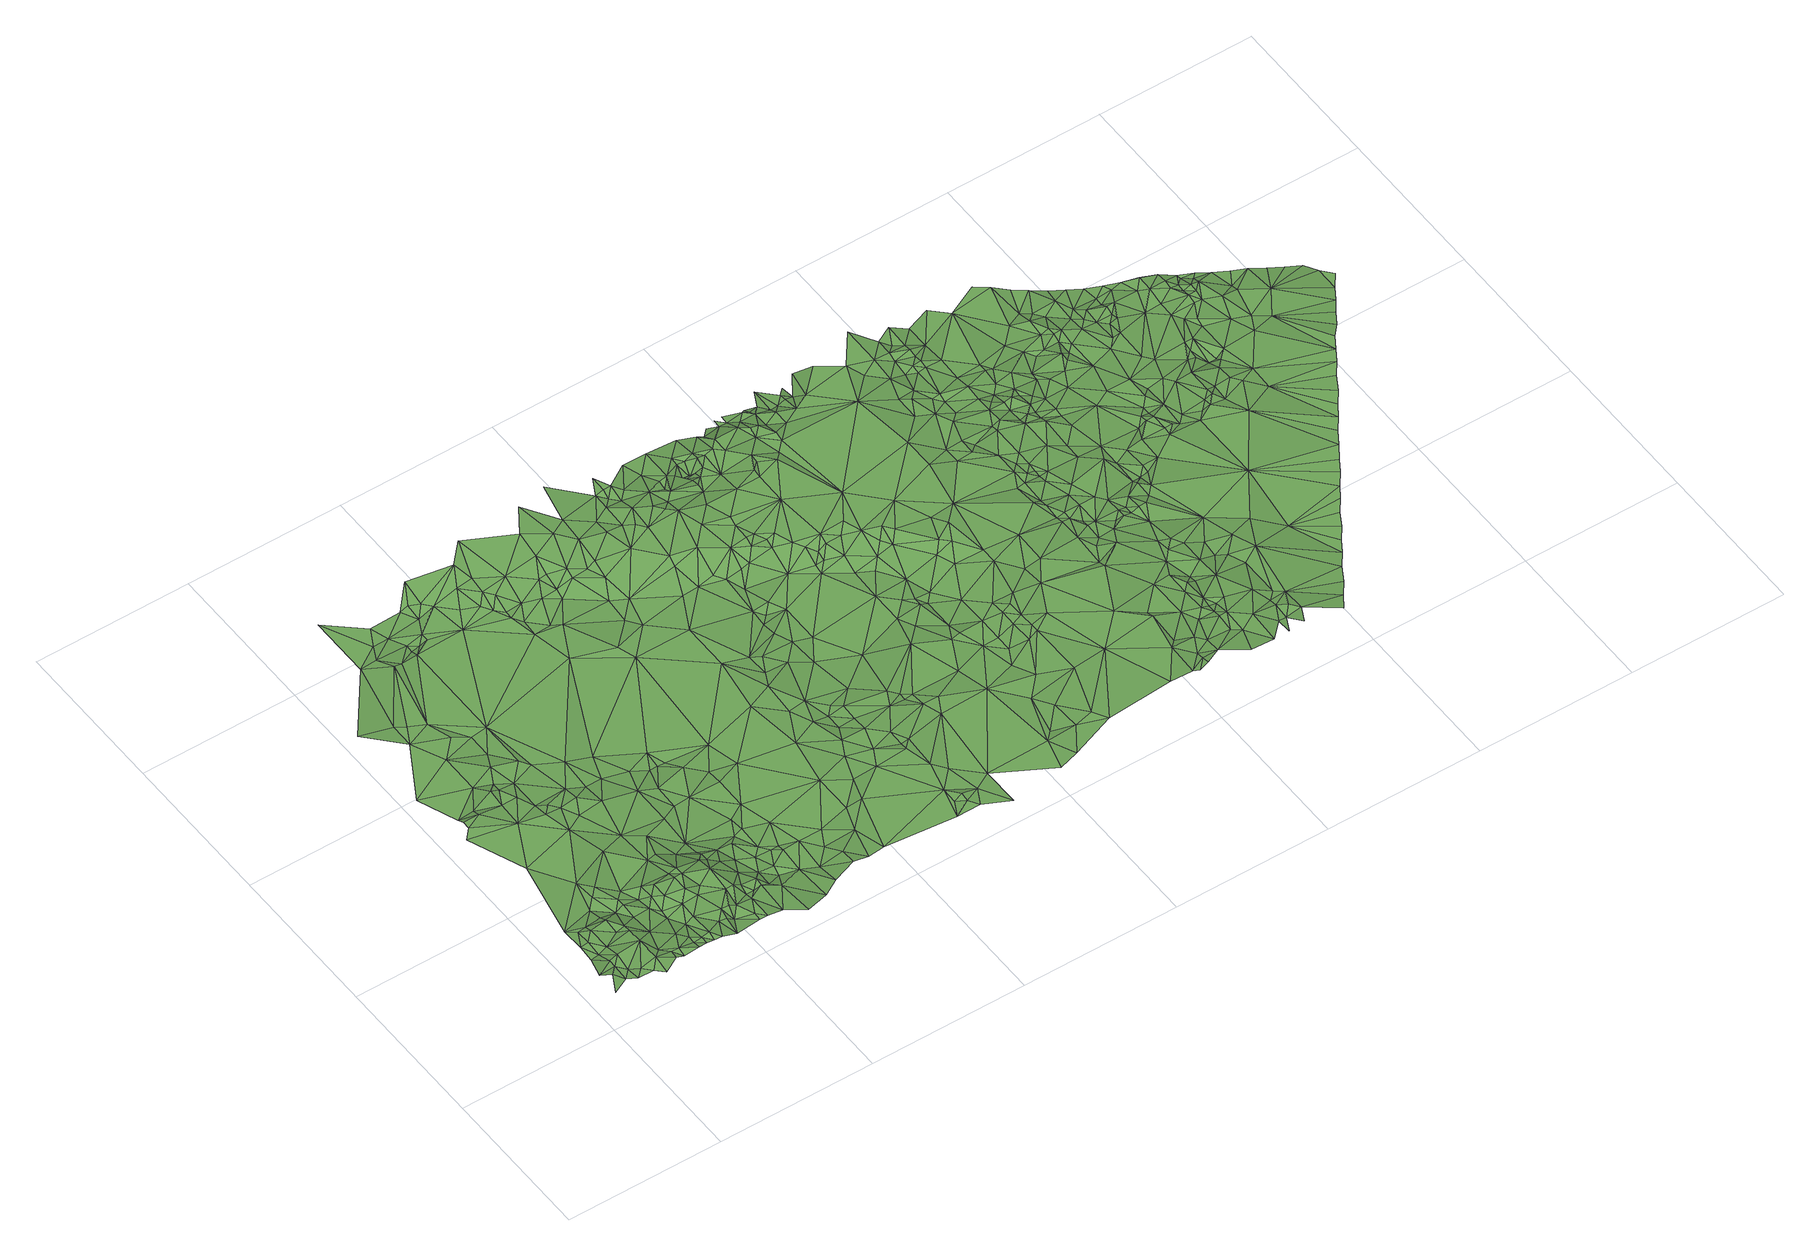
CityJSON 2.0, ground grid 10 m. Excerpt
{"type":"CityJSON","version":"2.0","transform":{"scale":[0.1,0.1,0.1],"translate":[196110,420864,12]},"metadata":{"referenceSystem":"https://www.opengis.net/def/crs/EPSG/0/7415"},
"CityObjects":{
"plantcover1":{"type":"PlantCover","attributes":{"3df_class":"Forest","bgt_fysiekvoorkomen":"groenvoorziening","bgt_status":"bestaand","identificatienamespace":"NL.IMGeo","begroeidterreindeeloptalud":"true","plus_fysiekvoorkomen":"gras- en kruidachtigen","relatievehoogteligging":0,"aantal_punten":0},"geometry":[{"type":"MultiSurface","lod":"1","boundaries":[[[0,1,2]],[[2,3,4]],[[2,1,3]],[[4,5,6]],[[4,3,5]],[[7,3,1]],[[1,8,7]],[[5,9,6]],[[9,10,6]],[[3,11,5]],[[3,7,11]],[[8,12,7]],[[9,5,11]],[[9,13,10]],[[8,14,12]],[[15,10,16]],[[17,9,11]],[[10,13,16]],[[13,9,17]],[[18,13,17]],[[19,11,7]],[[12,19,7]],[[16,13,18]],[[20,15,16]],[[12,14,21]],[[19,17,11]],[[20,16,18]],[[14,22,21]],[[23,18,17]],[[21,19,12]],[[24,15,20]],[[18,25,20]],[[26,23,17]],[[26,17,19]],[[22,27,21]],[[23,25,18]],[[28,19,21]],[[29,20,25]],[[30,28,21]],[[21,27,30]],[[24,20,29]],[[25,23,31]],[[26,31,23]],[[32,15,24]],[[19,28,33]],[[32,34,15]],[[33,26,19]],[[28,30,35]],[[27,36,30]],[[26,33,31]],[[37,29,25]],[[31,37,25]],[[36,35,30]],[[37,24,29]],[[35,38,28]],[[33,28,38]],[[33,39,31]],[[31,39,37]],[[37,40,24]],[[36,41,35]],[[40,32,24]],[[42,40,37]],[[39,43,37]],[[35,41,44]],[[45,46,47]],[[38,35,48]],[[34,49,50]],[[51,32,40]],[[48,35,44]],[[50,49,45]],[[52,39,33]],[[42,37,43]],[[53,47,46]],[[42,51,40]],[[54,33,38]],[[52,43,39]],[[44,41,55]],[[46,56,53]],[[54,52,33]],[[57,51,42]],[[48,44,58]],[[59,42,43]],[[60,53,61]],[[44,55,58]],[[62,38,48]],[[49,46,45]],[[59,43,52]],[[54,38,62]],[[59,57,42]],[[32,63,34]],[[62,48,58]],[[64,58,55]],[[61,53,56]],[[65,52,54]],[[51,66,32]],[[58,64,67]],[[67,62,58]],[[68,59,52]],[[65,68,52]],[[46,69,56]],[[59,70,57]],[[57,66,51]],[[67,64,71]],[[34,63,49]],[[72,65,54]],[[73,62,67]],[[54,62,72]],[[70,59,68]],[[49,69,46]],[[68,65,74]],[[61,75,60]],[[72,62,73]],[[72,74,65]],[[75,76,60]],[[77,67,71]],[[69,78,56]],[[68,79,70]],[[77,73,67]],[[74,79,68]],[[61,56,78]],[[66,63,32]],[[70,80,57]],[[72,81,74]],[[82,77,71]],[[83,72,73]],[[84,76,85]],[[79,74,86]],[[69,49,87]],[[88,70,79]],[[89,73,77]],[[86,74,81]],[[80,66,57]],[[69,90,78]],[[81,72,83]],[[61,78,91]],[[49,63,92]],[[83,73,89]],[[77,82,93]],[[49,92,94]],[[49,94,87]],[[69,87,90]],[[79,86,88]],[[93,89,77]],[[90,91,78]],[[70,88,80]],[[93,82,95]],[[76,96,85]],[[61,97,75]],[[81,98,86]],[[91,97,61]],[[81,83,99]],[[89,93,95]],[[88,86,98]],[[84,85,100]],[[98,81,99]],[[75,101,76]],[[90,102,91]],[[90,87,102]],[[94,92,103]],[[104,89,95]],[[105,92,63]],[[106,95,82]],[[107,96,76]],[[108,88,98]],[[66,109,63]],[[87,94,102]],[[83,89,110]],[[80,88,108]],[[103,92,105]],[[102,97,91]],[[110,89,104]],[[66,80,109]],[[111,104,95]],[[110,99,83]],[[76,101,107]],[[63,112,105]],[[75,97,113]],[[80,108,114]],[[115,111,95]],[[63,109,112]],[[106,115,95]],[[98,99,116]],[[111,110,104]],[[117,108,98]],[[103,118,94]],[[75,119,101]],[[118,102,94]],[[75,113,119]],[[116,99,110]],[[114,108,120]],[[85,96,121]],[[106,122,115]],[[118,103,105]],[[97,102,123]],[[124,80,114]],[[105,112,125]],[[110,111,126]],[[109,80,124]],[[111,115,127]],[[117,98,116]],[[101,119,107]],[[97,123,113]],[[120,108,117]],[[122,127,115]],[[126,116,110]],[[128,126,111]],[[107,121,96]],[[127,128,111]],[[118,105,125]],[[109,129,112]],[[124,114,120]],[[102,130,123]],[[102,118,130]],[[125,112,129]],[[85,121,100]],[[122,131,127]],[[126,128,132]],[[133,107,119]],[[134,117,116]],[[116,126,135]],[[113,133,119]],[[120,117,136]],[[137,128,127]],[[123,133,113]],[[132,128,137]],[[132,135,126]],[[138,134,116]],[[124,120,139]],[[124,140,109]],[[136,117,134]],[[125,141,118]],[[142,120,136]],[[131,143,127]],[[125,129,141]],[[123,130,133]],[[138,116,135]],[[127,143,137]],[[139,120,142]],[[144,132,137]],[[118,145,130]],[[109,146,129]],[[107,147,121]],[[135,132,144]],[[148,136,134]],[[124,139,140]],[[145,118,141]],[[143,144,137]],[[121,149,100]],[[148,134,138]],[[107,133,150]],[[148,142,136]],[[130,145,133]],[[109,140,146]],[[131,151,143]],[[139,142,148]],[[100,149,152]],[[131,153,151]],[[129,154,141]],[[155,138,135]],[[156,100,152]],[[143,157,144]],[[107,150,147]],[[158,135,144]],[[155,148,138]],[[151,157,143]],[[121,147,149]],[[157,158,144]],[[141,154,145]],[[135,158,155]],[[146,154,129]],[[140,139,159]],[[153,160,151]],[[148,161,139]],[[148,155,162]],[[158,157,163]],[[151,163,157]],[[152,164,156]],[[165,152,149]],[[155,158,166]],[[149,147,167]],[[154,168,145]],[[146,140,159]],[[162,155,166]],[[166,158,169]],[[169,158,163]],[[149,167,165]],[[148,162,161]],[[159,139,170]],[[146,171,154]],[[165,164,152]],[[147,150,172]],[[151,173,163]],[[172,167,147]],[[151,160,173]],[[154,171,168]],[[139,161,174]],[[146,159,175]],[[162,166,176]],[[139,174,170]],[[163,173,169]],[[169,177,166]],[[162,176,161]],[[150,178,172]],[[166,177,176]],[[150,133,179]],[[172,178,167]],[[175,159,170]],[[146,175,180]],[[146,180,171]],[[181,173,160]],[[161,176,182]],[[169,173,183]],[[165,167,184]],[[145,185,133]],[[169,183,177]],[[186,178,150]],[[164,165,187]],[[184,167,178]],[[161,182,174]],[[177,188,176]],[[171,189,168]],[[177,183,188]],[[184,178,186]],[[173,181,190]],[[176,191,182]],[[192,180,175]],[[184,193,165]],[[175,170,194]],[[168,185,145]],[[191,176,188]],[[195,183,173]],[[180,189,171]],[[187,165,193]],[[186,150,179]],[[190,195,173]],[[196,174,182]],[[170,174,196]],[[195,188,183]],[[194,192,175]],[[180,192,189]],[[190,181,197]],[[182,191,196]],[[184,186,179]],[[188,195,191]],[[198,170,196]],[[189,192,199]],[[200,179,133]],[[195,190,201]],[[202,187,193]],[[184,203,193]],[[194,170,204]],[[199,192,194]],[[204,170,198]],[[205,190,197]],[[193,206,202]],[[201,190,205]],[[179,203,184]],[[207,187,202]],[[191,195,208]],[[206,193,203]],[[133,185,200]],[[206,207,202]],[[208,195,201]],[[209,189,199]],[[205,197,210]],[[209,199,194]],[[189,211,168]],[[212,198,196]],[[179,213,203]],[[209,194,204]],[[205,214,201]],[[212,204,198]],[[196,191,215]],[[214,208,201]],[[216,206,203]],[[216,207,206]],[[179,217,213]],[[214,205,210]],[[213,218,203]],[[215,191,208]],[[209,204,212]],[[168,211,185]],[[179,219,217]],[[218,213,217]],[[216,203,218]],[[210,220,214]],[[221,219,179]],[[215,212,196]],[[200,221,179]],[[214,222,208]],[[209,211,189]],[[217,223,218]],[[219,223,217]],[[223,224,218]],[[221,225,219]],[[218,224,216]],[[222,215,208]],[[219,226,223]],[[227,221,200]],[[225,226,219]],[[220,228,214]],[[229,200,185]],[[221,230,225]],[[231,227,200]],[[230,221,227]],[[214,228,222]],[[230,226,225]],[[232,209,212]],[[216,224,233]],[[234,224,223]],[[223,226,234]],[[231,200,229]],[[235,229,185]],[[230,234,226]],[[212,215,236]],[[231,237,227]],[[233,224,234]],[[237,230,227]],[[211,235,185]],[[215,222,238]],[[228,238,222]],[[232,212,236]],[[231,229,239]],[[234,230,240]],[[231,239,237]],[[240,230,237]],[[241,228,220]],[[209,242,211]],[[243,233,234]],[[215,238,244]],[[229,235,245]],[[236,215,244]],[[232,242,209]],[[246,240,237]],[[246,237,239]],[[247,234,240]],[[238,228,248]],[[241,220,249]],[[235,211,250]],[[239,229,251]],[[252,240,246]],[[247,243,234]],[[247,240,252]],[[251,229,245]],[[253,246,239]],[[248,244,238]],[[245,235,250]],[[236,254,232]],[[244,255,236]],[[256,252,246]],[[241,248,228]],[[247,252,256]],[[256,246,253]],[[253,239,251]],[[236,255,257]],[[236,257,254]],[[211,258,250]],[[244,248,259]],[[260,232,254]],[[259,255,244]],[[258,211,242]],[[243,247,261]],[[260,242,232]],[[247,256,261]],[[256,253,262]],[[245,250,263]],[[249,264,241]],[[249,265,264]],[[251,245,263]],[[266,253,251]],[[257,255,267]],[[268,254,257]],[[269,265,249]],[[262,253,266]],[[268,260,254]],[[241,264,270]],[[271,257,267]],[[261,272,243]],[[270,264,265]],[[259,248,273]],[[274,255,259]],[[266,251,263]],[[248,241,275]],[[257,271,268]],[[267,255,274]],[[276,256,262]],[[261,256,276]],[[277,242,260]],[[278,262,266]],[[273,248,275]],[[241,270,279]],[[265,279,270]],[[280,271,267]],[[276,262,278]],[[269,279,265]],[[281,268,271]],[[277,282,242]],[[242,282,258]],[[263,250,283]],[[280,267,274]],[[259,273,284]],[[274,259,285]],[[272,261,286]],[[258,283,250]],[[275,241,287]],[[287,241,279]],[[259,284,285]],[[268,288,260]],[[261,276,286]],[[289,281,271]],[[289,271,280]],[[288,277,260]],[[266,263,290]],[[269,291,279]],[[278,266,290]],[[277,292,282]],[[293,273,275]],[[294,276,278]],[[273,293,284]],[[295,268,281]],[[285,284,293]],[[288,292,277]],[[296,287,279]],[[297,280,274]],[[298,286,276]],[[291,296,279]],[[289,295,281]],[[297,274,285]],[[294,278,290]],[[289,280,297]],[[299,288,268]],[[282,300,258]],[[263,283,301]],[[299,268,295]],[[298,276,294]],[[302,282,292]],[[263,303,290]],[[258,304,283]],[[305,275,287]],[[303,263,301]],[[275,305,293]],[[306,285,293]],[[307,292,288]],[[289,308,295]],[[305,287,296]],[[304,258,300]],[[308,289,297]],[[294,290,309]],[[310,286,298]],[[302,311,282]],[[286,310,312]],[[298,294,309]],[[307,302,292]],[[297,285,306]],[[299,307,288]],[[311,300,282]],[[301,283,304]],[[313,309,290]],[[298,309,314]],[[303,315,290]],[[315,313,290]],[[293,305,306]],[[298,314,310]],[[297,316,308]],[[317,299,295]],[[307,299,318]],[[319,316,297]],[[297,306,319]],[[320,301,304]],[[301,320,303]],[[309,313,321]],[[308,317,295]],[[314,309,321]],[[311,322,300]],[[300,323,304]],[[324,302,307]],[[302,324,311]],[[315,321,313]],[[310,314,325]],[[323,326,304]],[[319,327,316]],[[317,318,299]],[[326,320,304]],[[319,306,327]],[[314,328,325]],[[314,321,328]],[[318,324,307]],[[324,322,311]],[[325,329,310]],[[322,330,300]],[[300,331,323]],[[332,315,303]],[[333,310,329]],[[306,305,334]],[[334,327,306]],[[330,331,300]],[[321,315,335]],[[336,337,296]],[[305,296,338]],[[329,325,339]],[[303,320,332]],[[325,328,339]],[[324,330,322]],[[333,329,339]],[[323,340,326]],[[335,315,341]],[[340,320,326]],[[316,342,308]],[[343,323,331]],[[328,344,339]],[[328,321,345]],[[341,315,332]],[[316,327,342]],[[321,335,345]],[[337,338,296]],[[342,317,308]],[[328,345,344]],[[343,340,323]],[[331,346,343]],[[334,305,338]],[[320,340,347]],[[320,347,332]],[[327,334,348]],[[349,331,330]],[[349,330,324]],[[335,341,350]],[[351,339,344]],[[352,337,336]],[[345,335,350]],[[346,340,343]],[[353,324,318]],[[350,341,332]],[[346,331,349]],[[318,317,354]],[[344,345,355]],[[346,356,340]],[[342,327,348]],[[357,347,340]],[[344,355,351]],[[350,358,345]],[[347,359,332]],[[356,360,340]],[[338,348,334]],[[361,337,352]],[[360,357,340]],[[345,358,362]],[[355,345,363]],[[345,362,363]],[[332,364,350]],[[346,365,356]],[[353,349,324]],[[357,366,347]],[[342,367,317]],[[366,359,347]],[[368,337,361]],[[349,365,346]],[[360,356,369]],[[350,364,358]],[[370,337,368]],[[359,364,332]],[[360,369,357]],[[353,318,354]],[[362,358,371]],[[338,337,370]],[[355,363,371]],[[372,369,356]],[[363,362,371]],[[351,355,373]],[[365,372,356]],[[317,367,354]],[[374,361,352]],[[361,375,368]],[[371,358,376]],[[355,371,373]],[[349,377,365]],[[375,370,368]],[[364,378,358]],[[369,372,379]],[[358,380,376]],[[348,381,342]],[[378,380,358]],[[372,365,379]],[[366,382,359]],[[353,383,349]],[[338,384,348]],[[342,385,367]],[[365,377,379]],[[386,375,361]],[[387,377,349]],[[349,383,387]],[[359,382,364]],[[371,376,388]],[[342,381,385]],[[357,389,366]],[[369,389,357]],[[338,370,390]],[[373,371,391]],[[374,386,361]],[[376,380,392]],[[378,364,393]],[[376,392,394]],[[388,391,371]],[[380,378,393]],[[388,376,394]],[[348,384,381]],[[353,395,383]],[[389,369,379]],[[392,380,393]],[[396,338,390]],[[396,384,338]],[[392,397,394]],[[398,387,383]],[[397,392,393]],[[383,395,398]],[[399,388,394]],[[385,400,367]],[[393,364,401]],[[402,370,375]],[[403,353,354]],[[382,366,389]],[[379,377,389]],[[397,399,394]],[[367,404,354]],[[405,377,387]],[[364,382,401]],[[406,391,388]],[[407,395,353]],[[385,381,408]],[[402,375,386]],[[399,406,388]],[[397,393,409]],[[373,391,410]],[[407,353,403]],[[398,405,387]],[[409,399,397]],[[398,395,411]],[[400,404,367]],[[384,412,381]],[[390,370,402]],[[381,412,408]],[[408,400,385]],[[406,413,391]],[[393,401,409]],[[399,414,406]],[[399,409,414]],[[405,389,377]],[[395,407,411]],[[398,411,405]],[[413,406,414]],[[415,403,354]],[[416,384,396]],[[413,410,391]],[[414,409,417]],[[409,401,417]],[[400,418,404]],[[404,419,354]],[[414,417,413]],[[374,420,386]],[[421,396,390]],[[384,422,412]],[[400,408,423]],[[382,424,401]],[[405,411,425]],[[422,408,412]],[[425,411,407]],[[416,426,384]],[[400,423,418]],[[419,415,354]],[[389,427,382]],[[428,407,403]],[[404,418,419]],[[417,401,429]],[[416,396,421]],[[413,417,429]],[[422,384,426]],[[428,403,415]],[[427,424,382]],[[413,430,410]],[[418,423,431]],[[401,432,429]],[[402,433,390]],[[386,420,402]],[[408,434,423]],[[430,413,429]],[[405,425,435]],[[419,418,431]],[[407,436,425]],[[433,421,390]],[[437,426,416]],[[422,434,408]],[[419,428,415]],[[428,436,407]],[[424,438,401]],[[401,438,432]],[[437,416,421]],[[439,389,405]],[[423,434,431]],[[429,432,440]],[[430,429,440]],[[441,422,426]],[[427,442,424]],[[425,436,435]],[[389,443,427]],[[426,437,441]],[[405,435,439]],[[419,444,428]],[[374,445,420]],[[440,446,430]],[[447,437,421]],[[428,448,436]],[[447,421,433]],[[442,438,424]],[[420,433,402]],[[449,434,422]],[[444,448,428]],[[441,449,422]],[[427,443,442]],[[431,450,419]],[[437,447,451]],[[432,452,440]],[[451,441,437]],[[439,443,389]],[[436,448,453]],[[435,436,439]],[[440,454,446]],[[434,455,431]],[[443,438,442]],[[432,438,456]],[[457,447,433]],[[450,444,419]],[[441,451,458]],[[444,453,448]],[[458,449,441]],[[457,451,447]],[[454,459,446]],[[457,433,420]],[[452,454,440]],[[456,452,432]],[[431,455,450]],[[444,460,453]],[[451,461,458]],[[462,438,443]],[[461,449,458]],[[463,434,449]],[[456,438,462]],[[453,464,436]],[[462,443,439]],[[465,460,444]],[[464,439,436]],[[454,466,467]],[[444,450,465]],[[454,452,466]],[[463,455,434]],[[451,457,468]],[[452,456,469]],[[460,464,453]],[[461,451,468]],[[449,461,463]],[[466,452,470]],[[469,470,452]],[[439,471,462]],[[462,471,456]],[[472,469,456]],[[455,473,450]],[[420,445,474]],[[475,457,420]],[[469,472,470]],[[450,473,465]],[[466,476,477]],[[478,472,456]],[[471,478,456]],[[470,476,466]],[[460,465,479]],[[460,479,464]],[[455,480,473]],[[472,481,470]],[[482,472,478]],[[463,480,455]],[[463,461,483]],[[445,484,474]],[[468,483,461]],[[475,468,457]],[[470,481,476]],[[473,485,465]],[[482,481,472]],[[486,478,471]],[[465,485,479]],[[486,482,478]],[[485,473,480]],[[481,487,476]],[[420,474,488]],[[489,476,487]],[[488,475,420]],[[490,481,482]],[[491,487,481]],[[492,484,493]],[[491,489,487]],[[490,482,486]],[[479,494,464]],[[474,484,495]],[[483,468,496]],[[464,497,439]],[[463,498,480]],[[499,491,481]],[[500,471,439]],[[463,483,498]],[[480,494,485]],[[492,495,484]],[[490,499,481]],[[479,485,494]],[[492,493,501]],[[474,502,488]],[[503,491,499]],[[490,486,504]],[[474,505,502]],[[506,499,490]],[[496,498,483]],[[474,495,505]],[[507,468,475]],[[480,498,494]],[[501,508,492]],[[506,503,499]],[[492,508,495]],[[475,488,509]],[[506,490,504]],[[486,471,500]],[[494,510,464]],[[496,468,511]],[[512,503,506]],[[513,506,504]],[[495,514,505]],[[508,514,495]],[[513,512,506]],[[502,515,488]],[[502,505,515]],[[468,507,511]],[[500,439,497]],[[516,475,509]],[[464,510,497]],[[517,513,504]],[[515,509,488]],[[486,500,504]],[[517,512,513]],[[518,517,504]],[[519,498,496]],[[520,505,514]],[[475,516,507]],[[521,512,517]],[[494,498,522]],[[508,523,514]],[[515,505,520]],[[511,524,496]],[[515,516,509]],[[500,518,504]],[[494,525,510]],[[508,526,527]],[[519,496,524]],[[518,528,517]],[[520,514,529]],[[527,523,508]],[[529,514,523]],[[515,520,530]],[[531,498,519]],[[522,498,531]],[[532,494,522]],[[511,533,524]],[[511,507,534]],[[516,515,535]],[[510,536,497]],[[515,530,535]],[[537,530,520]],[[494,538,525]],[[537,520,529]],[[539,528,518]],[[538,494,532]],[[510,525,536]],[[526,540,527]],[[511,534,533]],[[516,541,507]],[[533,542,524]],[[543,529,523]],[[527,543,523]],[[530,537,544]],[[535,530,545]],[[546,519,524]],[[545,530,544]],[[537,529,543]],[[516,535,547]],[[500,548,518]],[[542,549,524]],[[519,546,531]],[[550,522,531]],[[497,551,500]],[[507,541,534]],[[534,542,533]],[[524,549,546]],[[544,537,552]],[[552,537,543]],[[518,548,539]],[[544,552,545]],[[553,535,545]],[[554,522,550]],[[555,550,531]],[[554,532,522]],[[556,543,527]],[[546,555,531]],[[556,527,540]],[[553,547,535]],[[516,547,541]],[[525,557,536]],[[558,497,536]],[[549,559,546]],[[545,552,560]],[[560,552,543]],[[554,561,532]],[[562,553,545]],[[542,563,549]],[[564,542,534]],[[565,547,553]],[[549,563,559]],[[546,566,555]],[[497,558,551]],[[557,567,536]],[[561,538,532]],[[542,564,563]],[[546,559,566]],[[568,554,550]],[[525,569,557]],[[555,568,550]],[[551,570,500]],[[540,571,556]],[[569,525,538]],[[547,565,541]],[[565,553,562]],[[572,545,560]],[[573,561,554]],[[562,545,572]],[[563,566,559]],[[574,548,500]],[[556,575,543]],[[560,543,575]],[[561,576,538]],[[567,577,536]],[[541,578,534]],[[555,566,568]],[[567,557,579]],[[578,564,534]],[[568,573,554]],[[570,580,500]],[[581,563,564]],[[579,557,569]],[[565,562,572]],[[580,574,500]],[[561,582,576]],[[558,536,577]],[[573,582,561]],[[576,583,538]],[[583,569,538]],[[551,584,570]],[[585,541,565]],[[571,586,556]],[[587,588,571]],[[563,589,566]],[[558,584,551]],[[541,590,578]],[[572,560,575]],[[541,585,590]],[[563,581,591]],[[582,592,576]],[[581,564,593]],[[585,565,572]],[[594,583,576]],[[595,575,556]],[[589,568,566]],[[592,594,576]],[[586,595,556]],[[568,596,573]],[[597,569,583]],[[598,582,573]],[[588,586,571]],[[567,579,599]],[[584,600,570]],[[598,592,582]],[[579,569,601]],[[563,602,589]],[[591,602,563]],[[603,578,590]],[[578,604,564]],[[574,605,548]],[[594,597,583]],[[596,598,573]],[[598,594,592]],[[567,599,577]],[[604,593,564]],[[589,596,568]],[[584,558,606]],[[600,580,570]],[[591,581,593]],[[577,607,558]],[[608,590,585]],[[603,590,608]],[[588,609,586]],[[601,569,597]],[[600,584,606]],[[574,580,605]],[[610,611,588]],[[612,585,572]],[[603,604,578]],[[591,593,613]],[[588,611,609]],[[599,579,601]],[[606,558,614]],[[558,607,614]],[[595,615,575]],[[572,575,616]],[[593,604,613]],[[605,617,548]],[[618,602,591]],[[598,619,594]],[[620,595,586]],[[618,591,613]],[[594,619,597]],[[586,609,620]],[[600,606,621]],[[622,580,600]],[[608,585,623]],[[612,572,624]],[[577,625,607]],[[626,598,596]],[[614,621,606]],[[620,615,595]],[[618,613,627]],[[611,620,609]],[[613,604,627]],[[605,580,628]],[[615,616,575]],[[623,585,612]],[[599,625,577]],[[629,602,618]],[[624,572,616]],[[600,621,630]],[[580,622,628]],[[589,631,596]],[[632,601,597]],[[622,600,630]],[[599,601,633]],[[629,618,627]],[[607,634,614]],[[627,604,635]],[[602,631,589]],[[608,636,603]],[[619,598,626]],[[636,604,603]],[[619,632,597]],[[637,605,628]],[[629,627,635]],[[599,633,625]],[[605,638,617]],[[621,614,639]],[[634,607,625]],[[601,632,633]],[[605,637,638]],[[628,622,640]],[[622,630,640]],[[629,641,602]],[[642,630,621]],[[636,608,623]],[[620,643,615]],[[631,626,596]],[[644,623,612]],[[635,604,636]],[[629,635,645]],[[639,614,634]],[[644,612,624]],[[643,616,615]],[[611,646,620]],[[640,630,642]],[[628,640,647]],[[642,621,648]],[[625,633,649]],[[650,637,628]],[[624,616,643]],[[651,633,632]],[[621,639,648]],[[602,641,631]],[[619,626,652]],[[653,638,637]],[[642,654,640]],[[645,655,629]],[[625,656,634]],[[651,649,633]],[[647,640,654]],[[628,647,650]],[[641,629,655]],[[635,636,645]],[[657,632,619]],[[653,637,658]],[[659,646,611]],[[625,660,656]],[[658,637,650]],[[657,619,652]],[[644,624,643]],[[636,623,644]],[[625,649,660]],[[651,632,661]],[[662,639,634]],[[663,654,642]],[[638,653,664]],[[662,634,656]],[[655,645,665]],[[651,661,649]],[[663,642,648]],[[636,665,645]],[[652,626,666]],[[661,632,667]],[[658,664,653]],[[654,668,647]],[[656,660,662]],[[632,657,667]],[[641,655,669]],[[647,668,650]],[[666,626,631]],[[660,649,670]],[[655,665,669]],[[671,631,641]],[[658,650,668]],[[646,672,620]],[[673,649,661]],[[668,654,663]],[[648,639,674]],[[643,620,675]],[[669,671,641]],[[662,660,670]],[[657,652,676]],[[662,677,639]],[[678,661,667]],[[673,670,649]],[[671,666,631]],[[673,661,678]],[[666,676,652]],[[665,679,669]],[[658,680,664]],[[681,663,648]],[[643,682,644]],[[644,682,636]],[[677,674,639]],[[667,657,683]],[[669,684,671]],[[662,670,685]],[[680,658,668]],[[672,675,620]],[[686,670,673]],[[667,687,678]],[[677,662,685]],[[657,676,683]],[[679,684,669]],[[674,681,648]],[[686,685,670]],[[671,688,666]],[[689,673,678]],[[684,688,671]],[[687,667,683]],[[690,686,673]],[[691,679,665]],[[685,686,690]],[[687,689,678]],[[689,690,673]],[[674,677,692]],[[677,685,693]],[[691,684,679]],[[692,681,674]],[[694,682,643]],[[677,693,692]],[[668,663,695]],[[691,688,684]],[[696,665,636]],[[676,666,697]],[[668,698,680]],[[685,690,699]],[[700,643,675]],[[697,683,676]],[[663,681,695]],[[689,699,690]],[[688,701,666]],[[697,687,683]],[[699,693,685]],[[700,694,643]],[[688,691,702]],[[703,689,687]],[[636,682,696]],[[692,704,681]],[[696,691,665]],[[668,695,698]],[[697,666,701]],[[705,699,689]],[[693,699,706]],[[702,701,688]],[[692,693,707]],[[697,703,687]],[[689,703,705]],[[699,705,706]],[[707,693,706]],[[695,681,704]],[[708,702,691]],[[682,694,696]],[[704,692,707]],[[694,700,709]],[[701,702,710]],[[705,711,706]],[[703,711,705]],[[702,712,710]],[[697,701,713]],[[712,702,708]],[[708,691,696]],[[697,714,703]],[[707,706,715]],[[716,694,709]],[[713,701,710]],[[717,706,711]],[[706,717,715]],[[713,718,697]],[[704,719,695]],[[718,714,697]],[[713,710,720]],[[710,712,720]],[[721,707,715]],[[712,708,722]],[[703,723,711]],[[716,724,694]],[[707,725,704]],[[723,703,714]],[[713,720,726]],[[712,722,720]],[[726,718,713]],[[711,727,717]],[[722,708,728]],[[715,717,721]],[[721,725,707]],[[704,725,719]],[[720,722,728]],[[711,723,727]],[[729,714,718]],[[694,730,696]],[[724,731,694]],[[708,696,732]],[[720,733,726]],[[726,733,718]],[[727,734,717]],[[732,728,708]],[[728,733,720]],[[719,735,695]],[[721,717,736]],[[737,714,729]],[[727,723,734]],[[723,714,737]],[[733,729,718]],[[736,717,734]],[[738,725,721]],[[731,730,694]],[[738,721,736]],[[725,739,719]],[[735,740,695]],[[733,728,741]],[[742,719,739]],[[723,743,734]],[[741,728,732]],[[733,744,729]],[[734,743,736]],[[744,737,729]],[[725,745,739]],[[738,745,725]],[[719,742,735]],[[746,738,736]],[[743,746,736]],[[738,746,745]],[[742,739,747]],[[748,723,737]],[[749,741,732]],[[745,750,739]],[[723,748,743]],[[733,751,744]],[[752,733,741]],[[696,753,732]],[[751,737,744]],[[747,739,750]],[[746,750,745]],[[743,754,746]],[[696,730,755]],[[756,741,749]],[[757,749,732]],[[735,742,758]],[[752,751,733]],[[754,743,748]],[[742,747,759]],[[741,756,752]],[[737,760,748]],[[750,746,761]],[[751,762,737]],[[761,746,754]],[[757,756,749]],[[763,747,750]],[[755,764,696]],[[742,759,758]],[[757,732,753]],[[737,762,760]],[[765,754,748]],[[766,756,757]],[[763,750,761]],[[759,747,763]],[[767,753,696]],[[768,761,754]],[[769,752,756]],[[764,767,696]],[[748,760,770]],[[756,766,769]],[[771,766,757]],[[770,765,748]],[[754,765,772]],[[768,754,772]],[[753,771,757]],[[773,761,768]],[[763,761,773]],[[752,774,751]],[[752,769,775]],[[766,776,769]],[[751,774,762]],[[777,759,763]],[[766,771,776]],[[765,778,772]],[[773,768,779]],[[770,778,765]],[[779,768,772]],[[769,776,775]],[[775,774,752]],[[763,773,780]],[[777,763,780]],[[770,781,778]],[[782,772,778]],[[783,776,771]],[[760,762,784]],[[785,779,772]],[[771,753,786]],[[770,760,784]],[[787,773,779]],[[776,788,775]],[[785,772,782]],[[778,781,782]],[[789,780,773]],[[762,774,790]],[[791,774,775]],[[792,779,785]],[[771,786,783]],[[776,783,788]],[[787,779,792]],[[789,773,787]],[[784,781,770]],[[767,793,753]],[[794,782,781]],[[775,795,791]],[[775,788,795]],[[794,785,782]],[[753,796,786]],[[792,785,794]],[[791,797,774]],[[797,790,774]],[[762,790,798]],[[794,781,784]],[[784,762,798]],[[753,793,799]],[[791,795,797]],[[799,796,753]],[[792,800,787]],[[800,792,794]],[[788,783,801]],[[789,787,802]],[[786,801,783]],[[788,803,795]],[[804,790,797]],[[795,804,797]],[[802,787,800]],[[803,805,795]],[[803,788,801]],[[795,805,804]],[[801,786,796]],[[806,794,784]],[[800,794,806]],[[804,807,790]],[[808,805,803]],[[808,804,805]],[[808,803,801]],[[798,790,807]],[[802,800,809]],[[810,784,798]],[[804,808,811]],[[809,800,806]],[[799,812,796]],[[806,784,813]],[[813,784,810]],[[804,811,807]],[[814,809,806]],[[807,811,815]],[[812,816,796]],[[801,817,808]],[[814,806,813]],[[807,818,798]],[[798,819,810]],[[809,814,820]],[[810,821,813]],[[811,808,822]],[[796,823,801]],[[815,818,807]],[[822,815,811]],[[798,818,819]],[[814,813,824]],[[796,816,825]],[[819,821,810]],[[821,826,813]],[[824,820,814]],[[822,808,817]],[[826,824,813]],[[815,827,818]],[[815,822,827]],[[819,828,821]],[[823,796,825]],[[829,826,821]],[[818,827,819]],[[828,829,821]],[[828,819,830]],[[831,817,801]],[[827,830,819]],[[824,826,832]],[[833,829,828]],[[829,832,826]],[[830,833,828]],[[817,834,822]],[[827,822,835]],[[833,836,829]],[[827,837,830]],[[823,831,801]],[[836,832,829]],[[830,837,833]],[[835,822,834]],[[827,835,837]],[[833,838,836]],[[837,838,833]],[[817,839,834]],[[836,840,832]],[[838,840,836]],[[835,834,841]],[[817,831,839]],[[835,842,837]],[[843,838,837]],[[843,840,838]],[[841,842,835]],[[843,837,842]],[[834,839,844]],[[844,841,834]],[[839,831,845]],[[843,842,846]],[[841,847,842]],[[839,845,848]],[[842,847,846]],[[844,847,841]],[[839,848,849]],[[844,839,850]],[[839,849,850]],[[851,847,844]],[[851,844,852]],[[844,850,853]],[[852,844,854]],[[844,853,855]],[[854,844,855]],[[853,856,855]]]}]}
},
"vertices":[
[13,17,11],[23,22,11],[18,27,13],[23,32,12],[13,32,11],[23,37,12],[18,47,7],[28,27,11],[28,17,13],[23,47,8],[18,57,8],[28,37,14],[33,22,13],[23,57,9],[38,17,13],[18,72,7],[23,67,8],[28,47,11],[28,62,11],[43,37,16],[28,67,9],[43,22,16],[43,12,13],[38,52,12],[38,77,7],[38,62,13],[43,47,15],[53,17,14],[48,27,14],[38,67,10],[53,22,14],[43,52,14],[43,97,8],[53,42,12],[28,122,7],[58,22,14],[58,17,12],[48,67,8],[63,32,13],[53,57,10],[43,82,10],[68,17,13],[53,72,11],[53,67,11],[68,22,12],[18,162,10],[28,167,10],[18,167,10],[68,27,12],[43,152,7],[13,157,8],[48,87,11],[63,57,11],[18,172,7],[68,47,9],[73,17,13],[28,172,8],[58,77,10],[73,22,13],[63,67,9],[8,197,7],[38,187,7],[73,37,10],[63,132,7],[78,17,12],[68,52,10],[68,107,9],[78,22,14],[68,62,13],[43,167,8],[68,72,12],[83,17,12],[78,47,14],[78,37,13],[73,57,15],[38,212,7],[28,232,8],[88,27,12],[43,177,10],[73,67,15],[83,87,10],[83,52,19],[93,17,8],[88,47,15],[8,252,9],[28,247,8],[83,62,19],[53,167,8],[83,67,17],[93,32,14],[48,177,8],[48,182,8],[58,147,9],[93,27,11],[58,157,7],[98,27,7],[33,242,10],[53,192,10],[88,62,19],[93,52,15],[38,292,8],[48,222,10],[58,177,7],[63,152,9],[98,32,14],[68,147,8],[108,17,10],[43,237,10],[88,67,19],[83,112,8],[103,42,15],[103,32,11],[73,137,8],[58,202,8],[88,87,12],[108,22,10],[103,57,18],[103,67,16],[78,157,8],[58,217,8],[98,82,10],[53,282,10],[113,17,10],[68,187,10],[93,102,10],[78,147,10],[108,42,15],[113,32,10],[113,37,9],[88,137,10],[73,182,8],[123,17,8],[113,42,12],[68,217,10],[108,67,13],[118,52,10],[108,72,13],[118,37,9],[113,62,13],[108,87,8],[108,107,10],[88,152,8],[108,77,10],[123,37,10],[123,42,11],[88,172,10],[108,132,10],[58,282,9],[118,72,10],[48,292,9],[68,282,10],[133,32,8],[53,302,8],[133,7,11],[98,152,8],[123,62,8],[38,332,8],[128,37,8],[128,47,8],[118,112,9],[148,12,9],[133,77,7],[128,72,9],[138,42,4],[58,312,10],[63,302,8],[133,57,8],[68,292,8],[103,167,9],[138,47,7],[128,112,10],[113,147,9],[68,287,8],[148,37,7],[138,87,8],[118,127,10],[138,62,9],[143,57,8],[73,287,9],[98,282,11],[123,142,8],[158,17,10],[138,77,10],[148,52,9],[78,292,11],[133,232,11],[78,287,11],[78,312,11],[148,57,8],[128,152,10],[158,32,7],[153,72,10],[128,142,8],[83,302,11],[138,132,10],[158,52,10],[148,92,10],[173,22,11],[148,112,10],[133,142,8],[128,257,11],[168,42,8],[83,312,13],[93,302,15],[148,122,9],[173,32,10],[88,307,16],[88,322,20],[173,52,10],[158,137,11],[183,22,9],[163,212,11],[163,117,11],[103,292,15],[188,42,9],[193,82,10],[113,312,27],[113,287,16],[108,302,20],[118,282,14],[193,22,10],[123,272,14],[193,57,10],[118,292,20],[118,302,22],[123,277,14],[123,287,19],[128,267,12],[203,57,11],[143,252,14],[133,277,15],[138,257,12],[193,147,11],[123,322,31],[133,292,23],[158,222,13],[198,112,10],[143,272,17],[208,72,10],[153,267,15],[148,282,20],[243,37,11],[198,182,11],[153,307,31],[213,87,12],[173,237,12],[153,272,18],[153,292,27],[223,72,11],[238,17,11],[178,227,14],[173,252,14],[153,282,21],[163,272,21],[208,132,11],[218,97,13],[163,277,24],[213,117,13],[198,212,11],[228,82,13],[208,152,13],[168,297,31],[173,272,22],[183,247,14],[243,27,11],[248,22,13],[178,262,21],[223,107,11],[218,132,13],[253,17,11],[248,27,14],[223,117,11],[163,322,33],[243,72,13],[233,97,13],[248,57,11],[178,287,29],[213,162,12],[178,272,25],[258,27,12],[233,107,12],[228,122,12],[213,177,11],[208,232,14],[243,77,12],[243,87,13],[178,302,31],[253,47,13],[228,162,11],[233,117,13],[198,267,27],[268,7,14],[218,172,13],[248,77,13],[193,282,30],[243,127,12],[268,32,13],[253,102,14],[193,292,29],[238,152,14],[233,202,13],[213,247,21],[233,182,13],[213,252,25],[218,232,15],[273,82,13],[268,92,15],[238,172,12],[258,112,14],[203,282,29],[203,307,30],[233,192,11],[183,327,32],[208,277,31],[203,297,30],[213,272,30],[263,107,13],[263,142,13],[248,167,14],[263,102,13],[228,247,27],[213,287,32],[238,197,11],[233,227,16],[248,192,14],[208,302,29],[228,232,18],[268,102,14],[213,297,29],[208,307,32],[243,202,14],[238,217,14],[233,272,31],[208,317,32],[278,92,15],[223,282,32],[303,12,14],[308,32,14],[303,82,14],[213,307,32],[243,237,26],[228,277,31],[288,132,15],[243,227,18],[218,302,30],[228,292,31],[248,227,20],[238,257,30],[298,102,14],[263,212,15],[233,282,29],[228,317,30],[313,12,19],[278,202,15],[293,172,14],[233,307,28],[253,232,26],[253,247,29],[238,287,30],[248,267,31],[253,237,28],[323,27,22],[238,292,27],[238,297,29],[253,277,29],[263,227,23],[253,252,31],[293,152,14],[313,37,14],[258,237,28],[318,62,15],[243,297,30],[263,232,25],[243,317,30],[338,17,27],[323,47,20],[248,297,27],[273,222,25],[253,282,30],[268,232,27],[253,287,29],[308,122,15],[268,267,31],[278,207,17],[318,107,17],[298,142,14],[333,27,26],[278,217,23],[253,302,28],[283,247,31],[328,72,19],[253,307,29],[253,292,26],[258,287,29],[253,297,22],[283,207,18],[323,87,16],[258,292,27],[283,212,20],[258,297,20],[308,152,16],[268,282,29],[343,57,28],[293,192,15],[303,162,14],[288,217,27],[258,302,28],[293,202,20],[313,132,14],[263,292,29],[263,317,28],[288,212,24],[313,122,17],[263,302,31],[263,297,32],[303,187,15],[328,97,17],[268,297,31],[308,157,16],[313,172,15],[363,57,31],[338,92,23],[328,122,17],[313,152,14],[283,272,32],[298,212,24],[328,107,17],[283,267,31],[308,192,19],[273,297,33],[273,312,29],[318,157,15],[278,292,33],[343,92,27],[328,142,16],[303,217,28],[308,207,26],[338,107,22],[288,282,32],[313,232,31],[278,302,33],[338,117,22],[288,277,31],[298,272,31],[318,192,22],[378,17,31],[278,312,26],[343,97,27],[313,197,24],[338,127,21],[333,172,22],[343,107,26],[293,302,33],[318,202,28],[288,312,28],[338,162,21],[298,292,31],[353,97,30],[343,117,26],[283,317,25],[323,197,27],[348,122,27],[303,277,29],[353,147,27],[333,212,30],[338,177,27],[293,312,28],[288,317,28],[363,117,30],[298,297,34],[298,307,30],[308,282,31],[303,297,33],[343,172,27],[393,37,31],[383,77,31],[303,312,30],[293,317,28],[308,287,33],[343,192,28],[353,157,27],[308,307,30],[308,297,30],[363,132,28],[393,17,30],[348,182,30],[318,292,30],[308,312,27],[398,62,31],[308,317,24],[318,302,30],[313,312,28],[403,22,30],[398,17,28],[358,192,30],[403,27,29],[373,132,30],[363,242,31],[373,152,31],[318,307,27],[358,282,31],[403,17,31],[398,42,29],[318,322,28],[328,297,31],[408,37,30],[323,307,27],[398,107,31],[413,22,30],[398,67,29],[363,222,31],[398,112,29],[328,312,28],[328,307,29],[413,32,29],[413,57,29],[413,82,29],[333,307,28],[338,302,31],[398,147,30],[418,47,29],[333,317,26],[393,167,31],[428,32,28],[398,132,31],[378,217,29],[428,12,30],[433,27,29],[343,322,27],[428,42,30],[423,52,31],[398,152,29],[393,182,29],[403,122,30],[413,117,31],[423,67,30],[378,227,29],[428,47,29],[398,192,30],[353,317,31],[443,12,29],[428,92,29],[408,127,29],[433,42,30],[428,52,29],[428,57,31],[403,147,30],[423,82,30],[368,307,31],[408,137,30],[398,162,30],[378,257,29],[433,52,28],[428,72,30],[398,167,29],[403,152,30],[443,32,31],[388,217,30],[388,252,29],[408,142,29],[438,52,30],[398,182,30],[433,72,28],[413,137,30],[418,127,30],[433,77,27],[413,152,30],[388,227,30],[413,162,29],[398,207,30],[378,272,29],[453,22,28],[443,67,31],[408,177,30],[373,297,29],[453,47,31],[403,187,30],[393,242,29],[433,107,29],[393,222,28],[383,287,29],[423,132,29],[408,182,29],[403,197,29],[383,267,31],[443,82,30],[458,32,29],[453,12,29],[458,22,28],[423,152,30],[433,97,31],[428,137,30],[408,187,29],[428,132,30],[408,192,30],[458,37,28],[418,167,30],[408,202,30],[413,182,30],[408,227,29],[388,272,30],[408,222,30],[428,147,29],[438,102,32],[438,122,28],[383,302,31],[393,262,29],[398,247,28],[443,97,30],[463,27,31],[463,12,31],[468,22,30],[453,82,27],[433,132,29],[398,257,28],[463,42,28],[463,67,28],[383,327,31],[433,137,29],[423,197,31],[468,37,29],[398,262,30],[393,287,26],[453,92,29],[458,77,29],[413,237,30],[433,182,29],[438,132,31],[393,297,28],[438,142,30],[398,282,29],[443,172,30],[423,217,31],[413,227,31],[413,247,30],[443,132,31],[463,107,29],[393,302,30],[393,312,30],[413,257,31],[398,287,30],[448,152,27],[403,282,30],[473,72,31],[468,87,30],[448,137,29],[494,20,25],[403,292,30],[413,267,29],[423,232,28],[403,297,31],[423,222,29],[433,192,29],[398,307,28],[403,287,31],[448,147,30],[418,242,29],[433,212,31],[403,302,30],[489,12,25],[423,237,30],[428,222,31],[423,247,27],[413,282,30],[403,317,31],[453,142,30],[448,182,28],[433,217,29],[413,297,28],[453,152,27],[428,237,31],[448,167,28],[500,28,25],[433,227,31],[428,262,30],[505,37,26],[443,202,30],[428,252,28],[433,222,29],[458,152,28],[413,312,28],[428,267,30],[483,92,29],[443,212,29],[458,157,29],[433,242,30],[433,237,29],[443,217,30],[458,172,28],[443,227,29],[438,232,30],[468,157,29],[433,262,28],[438,252,31],[498,77,27],[438,307,29],[503,122,28],[463,207,29],[428,317,29],[448,242,28],[511,45,26],[473,182,27],[468,172,30],[458,227,29],[448,272,28],[453,237,30],[448,247,28],[453,262,29],[483,167,29],[516,53,26],[478,182,30],[463,237,30],[483,172,30],[478,187,29],[473,212,30],[458,257,27],[522,61,26],[468,247,32],[483,192,28],[458,282,29],[483,182,30],[463,257,29],[488,172,30],[478,232,29],[527,70,26],[468,267,29],[483,187,28],[468,242,31],[493,172,27],[488,197,30],[538,86,26],[533,78,26],[503,167,28],[493,187,29],[473,247,29],[466,311,29],[473,257,29],[488,212,30],[473,262,31],[468,277,31],[458,317,29],[498,177,27],[468,287,28],[478,252,29],[493,202,28],[473,267,31],[478,262,31],[473,282,29],[493,237,29],[508,172,28],[478,277,28],[503,202,30],[508,197,29],[528,157,29],[488,257,30],[544,94,26],[513,177,29],[513,172,30],[474,304,28],[482,298,28],[503,222,30],[488,267,29],[508,217,29],[488,282,30],[549,102,26],[498,242,30],[518,177,31],[555,111,26],[493,262,30],[518,182,30],[503,242,31],[523,172,28],[498,257,29],[493,272,29],[523,207,28],[518,197,30],[523,182,29],[490,292,28],[503,252,29],[498,267,30],[498,286,29],[508,252,31],[508,257,29],[533,182,30],[523,247,30],[508,262,31],[538,177,29],[508,272,28],[533,192,29],[507,282,28],[528,217,30],[528,207,27],[508,267,28],[560,119,27],[513,262,31],[533,202,24],[548,167,27],[528,212,28],[533,237,31],[566,127,27],[518,272,29],[548,182,28],[516,277,29],[538,197,28],[533,217,30],[538,202,24],[528,262,31],[538,232,29],[543,202,29],[525,273,30],[533,247,31],[543,222,29],[571,135,27],[533,257,34],[533,267,34],[543,227,31],[577,143,27],[563,202,31],[548,237,31],[548,242,33],[534,268,32],[543,252,33],[558,217,30],[588,160,28],[543,264,33],[582,152,28],[543,257,34],[553,237,31],[548,247,32],[548,252,32],[553,242,33],[593,168,28],[552,259,31],[553,247,34],[568,212,31],[563,232,32],[553,257,30],[558,247,33],[558,252,31],[578,207,29],[561,255,31],[573,232,31],[573,237,29],[569,251,30],[588,222,31],[598,176,28],[578,246,30],[587,242,30],[604,183,27],[609,191,27],[614,198,27],[596,237,29],[605,233,28],[619,206,27],[614,229,27],[619,221,27],[625,214,27]
]}
